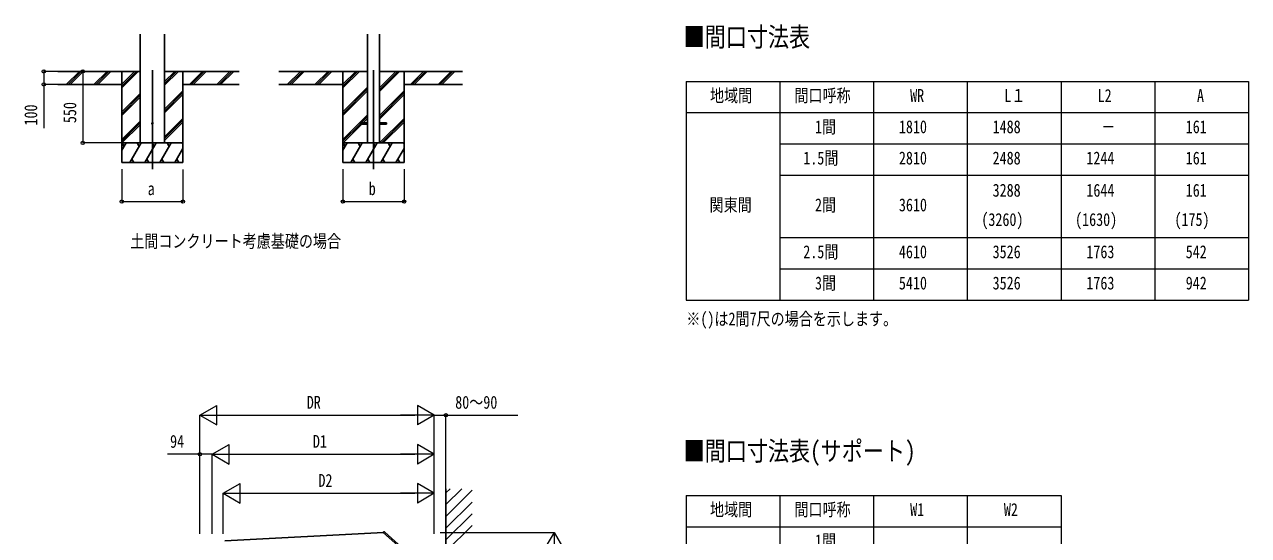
# Model space of a CAD drawing. Units: millimetres, scale not verified. Extents: x -12615 to 12615, y -8910 to 8910.
# Drawn here: x -3399 to 6003, y -1803 to 2122 of the extents above; entities that cross this region are included whole.
import ezdxf
from ezdxf.enums import TextEntityAlignment as Align

# ---------------------------------------------------------------- set-up
doc = ezdxf.new("R2010")
doc.units = ezdxf.units.MM
doc.header["$LTSCALE"] = 30
doc.layers.add('0-1_TABLE1', color=7, linetype='Continuous', lineweight=18)
doc.layers.add('0-6_YKK_D', color=6, linetype='Continuous', lineweight=18)
for name, color, linetype in [('0-2_USER1', 3, 'Continuous'), ('0-3_YKK_12', 2, 'Continuous'), ('0-5_YKK_A1', 4, 'Continuous')]:
    doc.layers.add(name, color=color, linetype=linetype)
doc.styles.add('ＭＳ ゴシック', font='')
doc.styles.get('ＭＳ ゴシック').set_extended_font_data('MS Gothic')

msp = doc.modelspace()

# ---------------------------------------------------------------- linework, layer by layer
at = {"layer": '0-1_TABLE1'}
for p, q in [((1683.26, 1685), (6003.26, 1685)), ((1683.26, 1685), (1683.26, 5)), ((2403.26, 1685), (2403.26, 5)), ((3123.26, 1685), (3123.26, 5)), ((3843.26, 1685), (3843.26, 5)), ((4563.26, 1685), (4563.26, 5)), ((5283.26, 1685), (5283.26, 5)), ((6003.26, 1685), (6003.26, 5)), ((1683.26, 1445), (6003.26, 1445)), ((2403.26, 1205), (6003.26, 1205)), ((2403.26, 965), (6003.26, 965)), ((2403.26, 485), (6003.26, 485)), ((2403.26, 245), (6003.26, 245)), ((1683.26, 5), (6003.26, 5)), ((1683.26, -1495), (4563.26, -1495)), ((1683.26, -1495), (1683.26, -2935)), ((2403.26, -1495), (2403.26, -2935)), ((3123.26, -1495), (3123.26, -2935)), ((3843.26, -1495), (3843.26, -2935)), ((4563.26, -1495), (4563.26, -2935)), ((1683.26, -1735), (4563.26, -1735))]:
    msp.add_line(p, q, dxfattribs=at)
at = {"layer": '0-3_YKK_12'}
for p, q in [((-2416.71, 1771.27), (-2416.71, 1012.07)), ((-718.25, 1771.27), (-718.25, 1012.07))]:
    msp.add_line(p, q, dxfattribs=at)
at = {"layer": '0-5_YKK_A1'}
for p, q in [((-2510.46, 1212.06), (-2510.46, 2047.42)), ((-2322.96, 1212.06), (-2322.96, 2047.42)), ((-763.45, 2047.42), (-763.45, 1212.06)), ((-673.05, 2047.42), (-673.05, 1212.06)), ((-2510.46, 1762.06), (-3142.66, 1762.06)), ((-3075.97, 1663.47), (-2977.37, 1762.06)), ((-3063.23, 1662.06), (-2963.23, 1762.06)), ((-3049.09, 1662.06), (-2949.09, 1762.06)), ((-2863.84, 1663.47), (-2765.24, 1762.06)), ((-2851.1, 1662.06), (-2751.1, 1762.06)), ((-2836.96, 1662.06), (-2736.96, 1762.06)), ((-2651.71, 1762.06), (-2651.71, 1062.07)), ((-2651.71, 1635.18), (-2524.83, 1762.06)), ((-2651.71, 1649.33), (-2538.97, 1762.06)), ((-2651.71, 1663.47), (-2553.11, 1762.06)), ((-2322.96, 1655.57), (-2216.46, 1762.06)), ((-2322.96, 1669.71), (-2230.6, 1762.06)), ((-2322.96, 1683.85), (-2244.74, 1762.06)), ((-2322.96, 1762.06), (-1751.09, 1762.06)), ((-2181.71, 1762.06), (-2181.71, 1062.07)), ((-2132.61, 1662.06), (-2032.61, 1762.06)), ((-2118.47, 1662.06), (-2018.47, 1762.06)), ((-2104.33, 1662.06), (-2004.33, 1762.06)), ((-1920.48, 1662.06), (-1820.48, 1762.06)), ((-1906.34, 1662.06), (-1806.33, 1762.06)), ((-1892.19, 1662.06), (-1792.19, 1762.06)), ((-763.45, 1762.06), (-1444.2, 1762.06)), ((-1377.51, 1663.47), (-1278.91, 1762.06)), ((-1364.77, 1662.06), (-1264.77, 1762.06)), ((-1350.63, 1662.06), (-1250.63, 1762.06)), ((-1165.38, 1663.47), (-1066.78, 1762.06)), ((-1152.64, 1662.06), (-1052.64, 1762.06)), ((-1138.5, 1662.06), (-1038.5, 1762.06)), ((-953.25, 1762.06), (-953.25, 1062.07)), ((-953.25, 1635.18), (-826.37, 1762.06)), ((-953.25, 1649.33), (-840.51, 1762.06)), ((-953.25, 1663.47), (-854.65, 1762.06)), ((-673.05, 1607.02), (-518, 1762.06)), ((-673.05, 1621.16), (-532.14, 1762.06)), ((-673.05, 1635.3), (-546.28, 1762.06)), ((-673.05, 1762.06), (-35.04, 1762.06)), ((-483.25, 1762.06), (-483.25, 1062.07)), ((-434.15, 1662.06), (-334.15, 1762.06)), ((-420.01, 1662.06), (-320.01, 1762.06)), ((-405.87, 1662.06), (-305.87, 1762.06)), ((-222.02, 1662.06), (-122.02, 1762.06)), ((-207.88, 1662.06), (-107.88, 1762.06)), ((-193.73, 1662.06), (-93.73, 1762.06)), ((-2651.71, 1662.06), (-3142.66, 1662.06)), ((-2322.96, 1471.72), (-2181.71, 1612.97)), ((-2322.96, 1457.58), (-2181.71, 1598.83)), ((-2181.71, 1662.06), (-1751.09, 1662.06)), ((-953.25, 1662.06), (-1444.2, 1662.06)), ((-953.25, 1451.34), (-763.45, 1641.14)), ((-953.25, 1437.2), (-763.45, 1626.99)), ((-953.25, 1423.05), (-763.45, 1612.85)), ((-673.05, 1423.17), (-483.25, 1612.97)), ((-673.05, 1409.03), (-483.25, 1598.83)), ((-483.25, 1662.06), (-35.04, 1662.06)), ((-2651.71, 1451.34), (-2510.46, 1592.59)), ((-2651.71, 1437.2), (-2510.46, 1578.44)), ((-2651.71, 1423.05), (-2510.46, 1564.3)), ((-2322.96, 1443.44), (-2181.71, 1584.68)), ((-673.05, 1394.89), (-483.25, 1584.68)), ((-953.25, 1239.21), (-763.45, 1429)), ((-811.75, 1366.56), (-763.45, 1414.86)), ((-2651.71, 1239.21), (-2510.46, 1380.46)), ((-2651.71, 1225.06), (-2510.46, 1366.31)), ((-2650.56, 1212.06), (-2510.46, 1352.17)), ((-2322.96, 1259.59), (-2181.71, 1400.84)), ((-2322.96, 1245.45), (-2181.71, 1386.7)), ((-2322.96, 1231.31), (-2181.71, 1372.55)), ((-953.25, 1225.06), (-818.25, 1360.06)), ((-952.1, 1212.06), (-806.6, 1357.56)), ((-818.25, 1366.56), (-818.25, 1357.56)), ((-818.25, 1366.56), (-763.45, 1366.56)), ((-818.25, 1357.56), (-763.45, 1357.56)), ((-797.6, 1366.56), (-763.45, 1400.72)), ((-673.05, 1366.56), (-618.25, 1366.56)), ((-673.05, 1357.56), (-618.25, 1357.56)), ((-672.02, 1212.06), (-483.25, 1400.84)), ((-657.88, 1212.06), (-483.25, 1386.7)), ((-643.74, 1212.06), (-483.25, 1372.55)), ((-618.25, 1366.56), (-618.25, 1357.56)), ((-2651.71, 1155.9), (-2619.28, 1212.07)), ((-2181.71, 1212.06), (-2651.71, 1212.06)), ((-2634.28, 1186.08), (-2649.28, 1212.06)), ((-2590.41, 1062.07), (-2503.81, 1212.07)), ((-2518.81, 1186.08), (-2533.81, 1212.07)), ((-2474.94, 1062.07), (-2388.34, 1212.07)), ((-2403.34, 1186.08), (-2418.34, 1212.06)), ((-2359.47, 1062.07), (-2272.87, 1212.06)), ((-2287.87, 1186.08), (-2302.87, 1212.07)), ((-2244, 1062.07), (-2181.71, 1169.96)), ((-2181.71, 1202.21), (-2187.4, 1212.07)), ((-953.25, 1155.9), (-920.82, 1212.07)), ((-483.25, 1212.06), (-953.25, 1212.06)), ((-935.82, 1186.08), (-950.82, 1212.06)), ((-891.95, 1062.07), (-805.35, 1212.07)), ((-820.35, 1186.08), (-835.35, 1212.07)), ((-776.48, 1062.07), (-689.88, 1212.07)), ((-704.88, 1186.08), (-719.88, 1212.06)), ((-661.01, 1062.07), (-574.41, 1212.06)), ((-589.41, 1186.08), (-604.41, 1212.07)), ((-545.54, 1062.07), (-483.25, 1169.96)), ((-483.25, 1202.21), (-488.94, 1212.07)), ((-2651.71, 1062.07), (-2181.71, 1062.07)), ((-2575.41, 1088.04), (-2560.41, 1062.07)), ((-2459.94, 1088.04), (-2444.94, 1062.07)), ((-2344.47, 1088.05), (-2329.47, 1062.07)), ((-2229, 1088.04), (-2214, 1062.07)), ((-953.25, 1062.07), (-483.25, 1062.07)), ((-876.95, 1088.04), (-861.95, 1062.07)), ((-761.48, 1088.04), (-746.48, 1062.07)), ((-646.01, 1088.05), (-631.01, 1062.07)), ((-530.54, 1088.04), (-515.54, 1062.07)), ((-161.41, -1444.77), (-161.41, -4575)), ((-161.41, -1475.83), (-130.35, -1444.77)), ((-161.41, -1565.63), (-40.55, -1444.77)), ((-161.41, -1655.43), (38.59, -1455.43)), ((-161.41, -1745.23), (38.59, -1545.23)), ((-161.41, -1835.04), (38.59, -1635.04)), ((-1860.13, -1842.46), (-641.54, -1778.59)), ((-641.72, -1775.1), (-634.13, -1775.17)), ((-641.7, -1775.57), (-641.72, -1775.1)), ((-641.7, -1775.57), (-641.41, -1781.2)), ((-641.24, -1781.54), (-511.75, -1898.13)), ((-631.48, -1776.2), (-503.62, -1891.32)), ((-161.41, -1924.84), (38.59, -1724.84))]:
    msp.add_line(p, q, dxfattribs=at)
msp.add_circle((-2416.71, 1362.06), 5, dxfattribs=at)
for centre, radius, start, end in [((-640.91, -1781.17), 0.5, 183, 228), ((-634.16, -1779.17), 4, 48, 89.5)]:
    msp.add_arc(centre, radius, start, end, dxfattribs=at)
at = {"layer": '0-6_YKK_D'}
for p, q in [((-3077.04, 1762.06), (-3252.71, 1762.06)), ((-2951.71, 1762.06), (-2951.71, 1212.06)), ((-3077.04, 1662.06), (-3252.71, 1662.06)), ((-2652.71, 1212.06), (-2952.71, 1212.06)), ((-2651.71, 1012.07), (-2651.71, 761.07)), ((-2181.71, 1008), (-2181.71, 761.07)), ((-953.25, 1012.07), (-953.25, 761.07)), ((-483.25, 1012.07), (-483.25, 761.07)), ((-2651.71, 762.07), (-2181.71, 762.07)), ((-953.25, 762.07), (-483.25, 762.07)), ((-251.41, -1790.58), (-251.41, -877.59)), ((-161.41, -1790.58), (-161.41, -877.59)), ((-1957.41, -1178.59), (-1827.5, -1103.59)), ((-1827.5, -1253.59), (-1827.5, -1103.59)), ((-251.41, -1178.59), (-381.31, -1103.59)), ((-381.31, -1103.59), (-381.31, -1253.59)), ((-2051.41, -1790.58), (-2051.41, -1177.59)), ((-1957.41, -1790.58), (-1957.41, -1177.59)), ((-1957.41, -1790.58), (-1957.41, -1177.59)), ((-1957.41, -1178.59), (-1827.5, -1253.59)), ((-1957.41, -1178.59), (-1697.6, -1178.59)), ((-1807.41, -1178.59), (-401.41, -1178.59)), ((-251.41, -1178.59), (-511.21, -1178.59)), ((-251.41, -1178.59), (-381.31, -1253.59)), ((-251.41, -1790.58), (-251.41, -1177.59))]:
    msp.add_line(p, q, dxfattribs=at)
at = {"layer": '0-6_YKK_D', "color": 1}
for p, q in [((-2051.41, -878.59), (-1921.5, -803.59)), ((-1921.5, -953.59), (-1921.5, -803.59)), ((-251.41, -878.59), (-381.31, -803.59)), ((-381.31, -803.59), (-381.31, -953.59)), ((-2051.41, -1790.58), (-2051.41, -877.59)), ((-2051.41, -878.59), (-1921.5, -953.59)), ((-2051.41, -878.59), (-1791.6, -878.59)), ((-1901.41, -878.59), (-401.41, -878.59)), ((-251.41, -878.59), (-511.21, -878.59)), ((-251.41, -878.59), (-381.31, -953.59)), ((-251.41, -1790.58), (-251.41, -877.59)), ((-1872.41, -1478.59), (-1742.51, -1403.59)), ((-1742.51, -1553.59), (-1742.51, -1403.59)), ((-251.41, -1478.59), (-381.31, -1403.59)), ((-381.31, -1403.59), (-381.31, -1553.59)), ((-1872.41, -1790.58), (-1872.41, -1477.59)), ((-1872.41, -1478.59), (-1742.51, -1553.59)), ((-1872.41, -1478.59), (-1612.6, -1478.59)), ((-1722.41, -1478.59), (-401.41, -1478.59)), ((-251.41, -1478.59), (-511.21, -1478.59)), ((-251.41, -1478.59), (-381.31, -1553.59)), ((-251.41, -1790.58), (-251.41, -1477.59)), ((-205.15, -1778.59), (669.48, -1778.59)), ((668.48, -1778.59), (593.48, -1908.5)), ((668.48, -1778.59), (743.48, -1908.5)), ((668.48, -1778.59), (668.48, -2038.4))]:
    msp.add_line(p, q, dxfattribs=at)
at = {"layer": '0-6_YKK_D'}
for points in [[(-3251.71, 1762.06), (-3251.71, 1662.06), (-3251.71, 1326.26)], [(-251.41, -878.59), (-161.41, -878.59), (390.39, -878.59)], [(-1957.41, -1178.59), (-2051.41, -1178.59), (-2300.81, -1178.59)]]:
    msp.add_lwpolyline(points, dxfattribs=at)
for centre in [(-3251.71, 1762.06), (-2951.71, 1762.06), (-3251.71, 1662.06), (-2951.71, 1212.06), (-2651.71, 762.07), (-2181.71, 762.07), (-953.25, 762.07), (-483.25, 762.07), (-161.41, -878.59), (-2051.41, -1178.59)]:
    msp.add_circle(centre, 12.75, dxfattribs=at)

# ---------------------------------------------------------------- texts
at = {"layer": '0-1_TABLE1', "style": 'ＭＳ ゴシック', "width": 0.8}
for s, p in [('地域間', (1866.86, 1497.5)), ('間口呼称', (2514.86, 1497.5)), ('WR', (3404.06, 1497.5)), ('L１', (4127.66, 1497.5)), ('L2', (4844.06, 1497.5)), ('A', (5607.26, 1497.5)), ('1間', (2673.26, 1257.5)), ('1810', (3317.66, 1257.5)), ('1488', (4037.66, 1257.5)), ('－', (4872.86, 1257.5)), ('161', (5520.86, 1257.5)), ('1.5間', (2583.26, 1017.5)), ('2810', (3317.66, 1017.5)), ('2488', (4037.66, 1017.5)), ('1244', (4757.66, 1017.5)), ('161', (5520.86, 1017.5)), ('3288', (4037.66, 770)), ('1644', (4757.66, 770)), ('161', (5520.86, 770)), ('関東間', (1863.26, 657.5)), ('2間', (2673.26, 657.5)), ('3610', (3317.66, 657.5)), ('(3260)', (3951.26, 545)), ('(1630)', (4671.26, 545)), ('(175)', (5434.46, 545)), ('2.5間', (2583.26, 297.5)), ('4610', (3317.66, 297.5)), ('3526', (4037.66, 297.5)), ('1763', (4757.66, 297.5)), ('542', (5520.86, 297.5)), ('3間', (2673.26, 57.5)), ('5410', (3317.66, 57.5)), ('3526', (4037.66, 57.5)), ('1763', (4757.66, 57.5)), ('942', (5520.86, 57.5)), ('地域間', (1866.86, -1682.5)), ('間口呼称', (2514.86, -1682.5)), ('W1', (3404.06, -1682.5)), ('W2', (4124.06, -1682.5)), ('1間', (2673.26, -1922.5))]:
    msp.add_text(s, height=98.97, dxfattribs=at).set_placement(p, align=Align.BOTTOM_LEFT)
at = {"layer": '0-2_USER1', "style": 'ＭＳ ゴシック', "width": 0.8}
for s, height, p in [('■間口寸法表', 148.5, (1663.4, 1907.5)), ('土間コンクリート考慮基礎の場合', 98.97, (-2587, 379)), ('※()は2間7尺の場合を示します。', 98.97, (1685, -218)), ('■間口寸法表(サポート)', 148.5, (1663.4, -1272.5))]:
    msp.add_text(s, height=height, dxfattribs=at).set_placement(p, align=Align.BOTTOM_LEFT)
at = {"layer": '0-6_YKK_D', "style": 'ＭＳ ゴシック', "width": 0.8}
for s, p in [('550', (-2971.71, 1364.66)), ('100', (-3271.71, 1346.26))]:
    msp.add_text(s, height=98.97, rotation=90, dxfattribs=at).set_placement(p, align=Align.BOTTOM_LEFT)
for s, p in [('a', (-2452.71, 782.07)), ('b', (-754.25, 782.07)), ('80～90', (-90.41, -858.59)), ('94', (-2280.81, -1158.59)), ('D1', (-1183.61, -1158.59))]:
    msp.add_text(s, height=98.97, dxfattribs=at).set_placement(p, align=Align.BOTTOM_LEFT)
at = {"layer": '0-6_YKK_D', "color": 1, "style": 'ＭＳ ゴシック', "width": 0.8}
for s, p in [('DR', (-1230.61, -858.59)), ('D2', (-1141.11, -1458.59))]:
    msp.add_text(s, height=98.97, dxfattribs=at).set_placement(p, align=Align.BOTTOM_LEFT)

doc.saveas('drawing.dxf')
